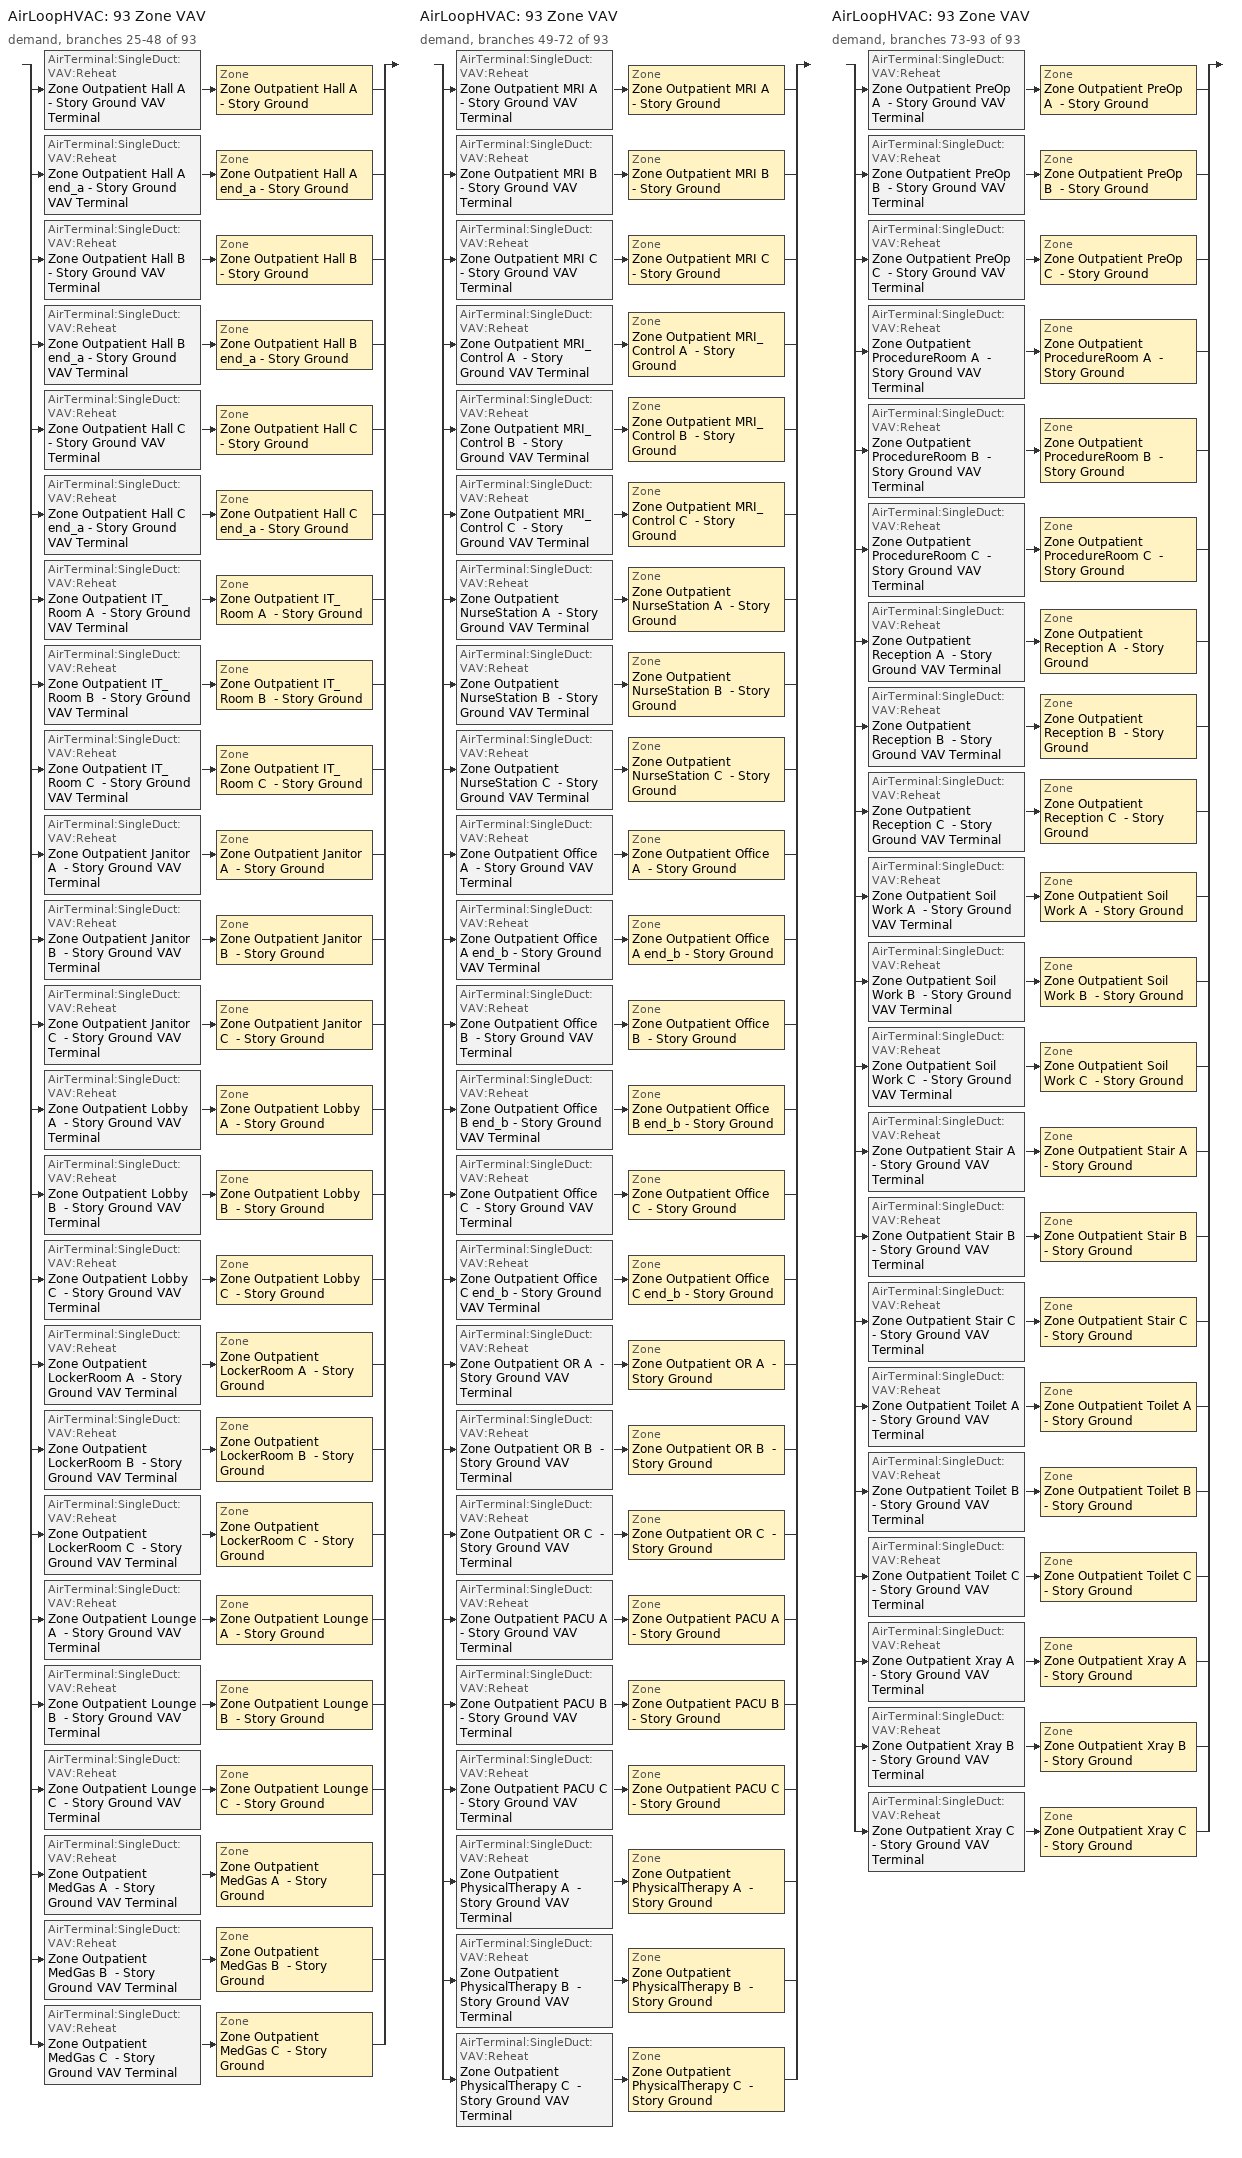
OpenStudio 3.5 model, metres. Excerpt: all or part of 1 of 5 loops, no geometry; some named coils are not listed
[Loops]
AirLoopHVAC '93 Zone VAV'
 demand, branches 25-48 of 93: split
  | AirTerminal:SingleDuct:VAV:Reheat 'Zone Outpatient Hall A  - Story Ground VAV Terminal' > Zone 'Zone Outpatient Hall A  - Story Ground'
  | AirTerminal:SingleDuct:VAV:Reheat 'Zone Outpatient Hall A end_a - Story Ground VAV Terminal' > Zone 'Zone Outpatient Hall A end_a - Story Ground'
  | AirTerminal:SingleDuct:VAV:Reheat 'Zone Outpatient Hall B  - Story Ground VAV Terminal' > Zone 'Zone Outpatient Hall B  - Story Ground'
  | AirTerminal:SingleDuct:VAV:Reheat 'Zone Outpatient Hall B end_a - Story Ground VAV Terminal' > Zone 'Zone Outpatient Hall B end_a - Story Ground'
  | AirTerminal:SingleDuct:VAV:Reheat 'Zone Outpatient Hall C  - Story Ground VAV Terminal' > Zone 'Zone Outpatient Hall C  - Story Ground'
  | AirTerminal:SingleDuct:VAV:Reheat 'Zone Outpatient Hall C end_a - Story Ground VAV Terminal' > Zone 'Zone Outpatient Hall C end_a - Story Ground'
  | AirTerminal:SingleDuct:VAV:Reheat 'Zone Outpatient IT_Room A  - Story Ground VAV Terminal' > Zone 'Zone Outpatient IT_Room A  - Story Ground'
  | AirTerminal:SingleDuct:VAV:Reheat 'Zone Outpatient IT_Room B  - Story Ground VAV Terminal' > Zone 'Zone Outpatient IT_Room B  - Story Ground'
  | AirTerminal:SingleDuct:VAV:Reheat 'Zone Outpatient IT_Room C  - Story Ground VAV Terminal' > Zone 'Zone Outpatient IT_Room C  - Story Ground'
  | AirTerminal:SingleDuct:VAV:Reheat 'Zone Outpatient Janitor A  - Story Ground VAV Terminal' > Zone 'Zone Outpatient Janitor A  - Story Ground'
  | AirTerminal:SingleDuct:VAV:Reheat 'Zone Outpatient Janitor B  - Story Ground VAV Terminal' > Zone 'Zone Outpatient Janitor B  - Story Ground'
  | AirTerminal:SingleDuct:VAV:Reheat 'Zone Outpatient Janitor C  - Story Ground VAV Terminal' > Zone 'Zone Outpatient Janitor C  - Story Ground'
  | AirTerminal:SingleDuct:VAV:Reheat 'Zone Outpatient Lobby A  - Story Ground VAV Terminal' > Zone 'Zone Outpatient Lobby A  - Story Ground'
  | AirTerminal:SingleDuct:VAV:Reheat 'Zone Outpatient Lobby B  - Story Ground VAV Terminal' > Zone 'Zone Outpatient Lobby B  - Story Ground'
  | AirTerminal:SingleDuct:VAV:Reheat 'Zone Outpatient Lobby C  - Story Ground VAV Terminal' > Zone 'Zone Outpatient Lobby C  - Story Ground'
  | AirTerminal:SingleDuct:VAV:Reheat 'Zone Outpatient LockerRoom A  - Story Ground VAV Terminal' > Zone 'Zone Outpatient LockerRoom A  - Story Ground'
  | AirTerminal:SingleDuct:VAV:Reheat 'Zone Outpatient LockerRoom B  - Story Ground VAV Terminal' > Zone 'Zone Outpatient LockerRoom B  - Story Ground'
  | AirTerminal:SingleDuct:VAV:Reheat 'Zone Outpatient LockerRoom C  - Story Ground VAV Terminal' > Zone 'Zone Outpatient LockerRoom C  - Story Ground'
  | AirTerminal:SingleDuct:VAV:Reheat 'Zone Outpatient Lounge A  - Story Ground VAV Terminal' > Zone 'Zone Outpatient Lounge A  - Story Ground'
  | AirTerminal:SingleDuct:VAV:Reheat 'Zone Outpatient Lounge B  - Story Ground VAV Terminal' > Zone 'Zone Outpatient Lounge B  - Story Ground'
  | AirTerminal:SingleDuct:VAV:Reheat 'Zone Outpatient Lounge C  - Story Ground VAV Terminal' > Zone 'Zone Outpatient Lounge C  - Story Ground'
  | AirTerminal:SingleDuct:VAV:Reheat 'Zone Outpatient MedGas A  - Story Ground VAV Terminal' > Zone 'Zone Outpatient MedGas A  - Story Ground'
  | AirTerminal:SingleDuct:VAV:Reheat 'Zone Outpatient MedGas B  - Story Ground VAV Terminal' > Zone 'Zone Outpatient MedGas B  - Story Ground'
  | AirTerminal:SingleDuct:VAV:Reheat 'Zone Outpatient MedGas C  - Story Ground VAV Terminal' > Zone 'Zone Outpatient MedGas C  - Story Ground'
AirLoopHVAC '93 Zone VAV'
 demand, branches 49-72 of 93: split
  | AirTerminal:SingleDuct:VAV:Reheat 'Zone Outpatient MRI A  - Story Ground VAV Terminal' > Zone 'Zone Outpatient MRI A  - Story Ground'
  | AirTerminal:SingleDuct:VAV:Reheat 'Zone Outpatient MRI B  - Story Ground VAV Terminal' > Zone 'Zone Outpatient MRI B  - Story Ground'
  | AirTerminal:SingleDuct:VAV:Reheat 'Zone Outpatient MRI C  - Story Ground VAV Terminal' > Zone 'Zone Outpatient MRI C  - Story Ground'
  | AirTerminal:SingleDuct:VAV:Reheat 'Zone Outpatient MRI_Control A  - Story Ground VAV Terminal' > Zone 'Zone Outpatient MRI_Control A  - Story Ground'
  | AirTerminal:SingleDuct:VAV:Reheat 'Zone Outpatient MRI_Control B  - Story Ground VAV Terminal' > Zone 'Zone Outpatient MRI_Control B  - Story Ground'
  | AirTerminal:SingleDuct:VAV:Reheat 'Zone Outpatient MRI_Control C  - Story Ground VAV Terminal' > Zone 'Zone Outpatient MRI_Control C  - Story Ground'
  | AirTerminal:SingleDuct:VAV:Reheat 'Zone Outpatient NurseStation A  - Story Ground VAV Terminal' > Zone 'Zone Outpatient NurseStation A  - Story Ground'
  | AirTerminal:SingleDuct:VAV:Reheat 'Zone Outpatient NurseStation B  - Story Ground VAV Terminal' > Zone 'Zone Outpatient NurseStation B  - Story Ground'
  | AirTerminal:SingleDuct:VAV:Reheat 'Zone Outpatient NurseStation C  - Story Ground VAV Terminal' > Zone 'Zone Outpatient NurseStation C  - Story Ground'
  | AirTerminal:SingleDuct:VAV:Reheat 'Zone Outpatient Office A  - Story Ground VAV Terminal' > Zone 'Zone Outpatient Office A  - Story Ground'
  | AirTerminal:SingleDuct:VAV:Reheat 'Zone Outpatient Office A end_b - Story Ground VAV Terminal' > Zone 'Zone Outpatient Office A end_b - Story Ground'
  | AirTerminal:SingleDuct:VAV:Reheat 'Zone Outpatient Office B  - Story Ground VAV Terminal' > Zone 'Zone Outpatient Office B  - Story Ground'
  | AirTerminal:SingleDuct:VAV:Reheat 'Zone Outpatient Office B end_b - Story Ground VAV Terminal' > Zone 'Zone Outpatient Office B end_b - Story Ground'
  | AirTerminal:SingleDuct:VAV:Reheat 'Zone Outpatient Office C  - Story Ground VAV Terminal' > Zone 'Zone Outpatient Office C  - Story Ground'
  | AirTerminal:SingleDuct:VAV:Reheat 'Zone Outpatient Office C end_b - Story Ground VAV Terminal' > Zone 'Zone Outpatient Office C end_b - Story Ground'
  | AirTerminal:SingleDuct:VAV:Reheat 'Zone Outpatient OR A  - Story Ground VAV Terminal' > Zone 'Zone Outpatient OR A  - Story Ground'
  | AirTerminal:SingleDuct:VAV:Reheat 'Zone Outpatient OR B  - Story Ground VAV Terminal' > Zone 'Zone Outpatient OR B  - Story Ground'
  | AirTerminal:SingleDuct:VAV:Reheat 'Zone Outpatient OR C  - Story Ground VAV Terminal' > Zone 'Zone Outpatient OR C  - Story Ground'
  | AirTerminal:SingleDuct:VAV:Reheat 'Zone Outpatient PACU A  - Story Ground VAV Terminal' > Zone 'Zone Outpatient PACU A  - Story Ground'
  | AirTerminal:SingleDuct:VAV:Reheat 'Zone Outpatient PACU B  - Story Ground VAV Terminal' > Zone 'Zone Outpatient PACU B  - Story Ground'
  | AirTerminal:SingleDuct:VAV:Reheat 'Zone Outpatient PACU C  - Story Ground VAV Terminal' > Zone 'Zone Outpatient PACU C  - Story Ground'
  | AirTerminal:SingleDuct:VAV:Reheat 'Zone Outpatient PhysicalTherapy A  - Story Ground VAV Terminal' > Zone 'Zone Outpatient PhysicalTherapy A  - Story Ground'
  | AirTerminal:SingleDuct:VAV:Reheat 'Zone Outpatient PhysicalTherapy B  - Story Ground VAV Terminal' > Zone 'Zone Outpatient PhysicalTherapy B  - Story Ground'
  | AirTerminal:SingleDuct:VAV:Reheat 'Zone Outpatient PhysicalTherapy C  - Story Ground VAV Terminal' > Zone 'Zone Outpatient PhysicalTherapy C  - Story Ground'
AirLoopHVAC '93 Zone VAV'
 demand, branches 73-93 of 93: split
  | AirTerminal:SingleDuct:VAV:Reheat 'Zone Outpatient PreOp A  - Story Ground VAV Terminal' > Zone 'Zone Outpatient PreOp A  - Story Ground'
  | AirTerminal:SingleDuct:VAV:Reheat 'Zone Outpatient PreOp B  - Story Ground VAV Terminal' > Zone 'Zone Outpatient PreOp B  - Story Ground'
  | AirTerminal:SingleDuct:VAV:Reheat 'Zone Outpatient PreOp C  - Story Ground VAV Terminal' > Zone 'Zone Outpatient PreOp C  - Story Ground'
  | AirTerminal:SingleDuct:VAV:Reheat 'Zone Outpatient ProcedureRoom A  - Story Ground VAV Terminal' > Zone 'Zone Outpatient ProcedureRoom A  - Story Ground'
  | AirTerminal:SingleDuct:VAV:Reheat 'Zone Outpatient ProcedureRoom B  - Story Ground VAV Terminal' > Zone 'Zone Outpatient ProcedureRoom B  - Story Ground'
  | AirTerminal:SingleDuct:VAV:Reheat 'Zone Outpatient ProcedureRoom C  - Story Ground VAV Terminal' > Zone 'Zone Outpatient ProcedureRoom C  - Story Ground'
  | AirTerminal:SingleDuct:VAV:Reheat 'Zone Outpatient Reception A  - Story Ground VAV Terminal' > Zone 'Zone Outpatient Reception A  - Story Ground'
  | AirTerminal:SingleDuct:VAV:Reheat 'Zone Outpatient Reception B  - Story Ground VAV Terminal' > Zone 'Zone Outpatient Reception B  - Story Ground'
  | AirTerminal:SingleDuct:VAV:Reheat 'Zone Outpatient Reception C  - Story Ground VAV Terminal' > Zone 'Zone Outpatient Reception C  - Story Ground'
  | AirTerminal:SingleDuct:VAV:Reheat 'Zone Outpatient Soil Work A  - Story Ground VAV Terminal' > Zone 'Zone Outpatient Soil Work A  - Story Ground'
  | AirTerminal:SingleDuct:VAV:Reheat 'Zone Outpatient Soil Work B  - Story Ground VAV Terminal' > Zone 'Zone Outpatient Soil Work B  - Story Ground'
  | AirTerminal:SingleDuct:VAV:Reheat 'Zone Outpatient Soil Work C  - Story Ground VAV Terminal' > Zone 'Zone Outpatient Soil Work C  - Story Ground'
  | AirTerminal:SingleDuct:VAV:Reheat 'Zone Outpatient Stair A  - Story Ground VAV Terminal' > Zone 'Zone Outpatient Stair A  - Story Ground'
  | AirTerminal:SingleDuct:VAV:Reheat 'Zone Outpatient Stair B  - Story Ground VAV Terminal' > Zone 'Zone Outpatient Stair B  - Story Ground'
  | AirTerminal:SingleDuct:VAV:Reheat 'Zone Outpatient Stair C  - Story Ground VAV Terminal' > Zone 'Zone Outpatient Stair C  - Story Ground'
  | AirTerminal:SingleDuct:VAV:Reheat 'Zone Outpatient Toilet A  - Story Ground VAV Terminal' > Zone 'Zone Outpatient Toilet A  - Story Ground'
  | AirTerminal:SingleDuct:VAV:Reheat 'Zone Outpatient Toilet B  - Story Ground VAV Terminal' > Zone 'Zone Outpatient Toilet B  - Story Ground'
  | AirTerminal:SingleDuct:VAV:Reheat 'Zone Outpatient Toilet C  - Story Ground VAV Terminal' > Zone 'Zone Outpatient Toilet C  - Story Ground'
  | AirTerminal:SingleDuct:VAV:Reheat 'Zone Outpatient Xray A  - Story Ground VAV Terminal' > Zone 'Zone Outpatient Xray A  - Story Ground'
  | AirTerminal:SingleDuct:VAV:Reheat 'Zone Outpatient Xray B  - Story Ground VAV Terminal' > Zone 'Zone Outpatient Xray B  - Story Ground'
  | AirTerminal:SingleDuct:VAV:Reheat 'Zone Outpatient Xray C  - Story Ground VAV Terminal' > Zone 'Zone Outpatient Xray C  - Story Ground'
[Sizing:Zone] Zone Cooling Design Supply Air Temperature Input Method=SupplyAirTemperature; Zone Cooling Design Supply Air Temperature {C}=12.7778; Zone Cooling Design Supply Air Temperature Difference {deltaC}=11.11; Zone Heating Design Supply Air Temperature Input Method=SupplyAirTemperature; Zone Heating Design Supply Air Temperature {C}=40; Zone Heating Design Supply Air Temperature Difference {deltaC}=11.11; Zone Cooling Design Supply Air Humidity Ratio {kg-H2O/kg-air}=0.0085; Zone Heating Design Supply Air Humidity Ratio {kg-H2O/kg-air}=0.008; Cooling Design Air Flow Method=DesignDayWithLimit; Heating Design Air Flow Method=DesignDay; Account for Dedicated Outdoor Air System=No; Dedicated Outdoor Air System Control Strategy=NeutralSupplyAir; Dedicated Outdoor Air Low Setpoint Temperature for Design {C}=autosize; Dedicated Outdoor Air High Setpoint Temperature for Design {C}=autosize; Zone Load Sizing Method=Sensible Load Only No Latent Load; Zone Latent Cooling Design Supply Air Humidity Ratio Input Method=HumidityRatioDifference; Zone Cooling Design Supply Air Humidity Ratio Difference {kgWater/kgDryAir}=0.005; Zone Latent Heating Design Supply Air Humidity Ratio Input Method=HumidityRatioDifference; Zone Humidification Design Supply Air Humidity Ratio Difference {kgWater/kgDryAir}=0.005
Zone Outpatient Hall A end_a - Story Ground; Zone Outpatient Hall B end_a - Story Ground; Zone Outpatient Hall C end_a - Story Ground; Zone Outpatient Hall A  - Story Ground; Zone Outpatient Hall B  - Story Ground; Zone Outpatient Hall C  - Story Ground; Zone Outpatient MedGas A  - Story Ground; Zone Outpatient MedGas B  - Story Ground; Zone Outpatient MedGas C  - Story Ground; Zone Outpatient IT_Room A  - Story Ground; Zone Outpatient IT_Room B  - Story Ground; Zone Outpatient IT_Room C  - Story Ground; Zone Outpatient MRI_Control A  - Story Ground; Zone Outpatient MRI_Control B  - Story Ground; Zone Outpatient MRI_Control C  - Story Ground; Zone Outpatient ProcedureRoom A  - Story Ground; Zone Outpatient ProcedureRoom B  - Story Ground; Zone Outpatient ProcedureRoom C  - Story Ground; Zone Outpatient Soil Work A  - Story Ground; Zone Outpatient Soil Work B  - Story Ground; Zone Outpatient Soil Work C  - Story Ground; Zone Outpatient MRI A  - Story Ground; Zone Outpatient MRI B  - Story Ground; Zone Outpatient MRI C  - Story Ground; Zone Outpatient PreOp A  - Story Ground; Zone Outpatient PreOp B  - Story Ground; Zone Outpatient PreOp C  - Story Ground; Zone Outpatient Stair A  - Story Ground; Zone Outpatient Stair B  - Story Ground; Zone Outpatient Stair C  - Story Ground; Zone Outpatient Lobby A  - Story Ground; Zone Outpatient Lobby B  - Story Ground; Zone Outpatient Lobby C  - Story Ground; Zone Outpatient NurseStation A  - Story Ground; Zone Outpatient NurseStation B  - Story Ground; Zone Outpatient NurseStation C  - Story Ground; Zone Outpatient LockerRoom A  - Story Ground; Zone Outpatient LockerRoom B  - Story Ground; Zone Outpatient LockerRoom C  - Story Ground; Zone Outpatient Toilet A  - Story Ground; Zone Outpatient Toilet B  - Story Ground; Zone Outpatient Toilet C  - Story Ground; Zone Outpatient Xray A  - Story Ground; Zone Outpatient Xray B  - Story Ground; Zone Outpatient Xray C  - Story Ground; Zone Outpatient PACU A  - Story Ground; Zone Outpatient PACU B  - Story Ground; Zone Outpatient PACU C  - Story Ground; Zone Outpatient Lounge A  - Story Ground; Zone Outpatient Lounge B  - Story Ground; Zone Outpatient Lounge C  - Story Ground; Zone Outpatient OR A  - Story Ground; Zone Outpatient OR B  - Story Ground; Zone Outpatient OR C  - Story Ground; Zone Outpatient Reception A  - Story Ground; Zone Outpatient Reception B  - Story Ground; Zone Outpatient Reception C  - Story Ground; Zone Outpatient PhysicalTherapy A  - Story Ground; Zone Outpatient PhysicalTherapy B  - Story Ground; Zone Outpatient PhysicalTherapy C  - Story Ground; Zone Outpatient Janitor A  - Story Ground; Zone Outpatient Janitor B  - Story Ground; Zone Outpatient Janitor C  - Story Ground; Zone Outpatient Office A  - Story Ground; Zone Outpatient Office B  - Story Ground; Zone Outpatient Office C  - Story Ground; Zone Outpatient Office A end_b - Story Ground; Zone Outpatient Office B end_b - Story Ground; Zone Outpatient Office C end_b - Story Ground
[Zone equipment]
Zone Outpatient Hall A end_a - Story Ground: Zone Outpatient Hall A end_a - Story Ground VAV Terminal
Zone Outpatient Hall B end_a - Story Ground: Zone Outpatient Hall B end_a - Story Ground VAV Terminal
Zone Outpatient Hall C end_a - Story Ground: Zone Outpatient Hall C end_a - Story Ground VAV Terminal
Zone Outpatient Hall A  - Story Ground: Zone Outpatient Hall A  - Story Ground VAV Terminal
Zone Outpatient Hall B  - Story Ground: Zone Outpatient Hall B  - Story Ground VAV Terminal
Zone Outpatient Hall C  - Story Ground: Zone Outpatient Hall C  - Story Ground VAV Terminal
Zone Outpatient MedGas A  - Story Ground: Zone Outpatient MedGas A  - Story Ground VAV Terminal
Zone Outpatient MedGas B  - Story Ground: Zone Outpatient MedGas B  - Story Ground VAV Terminal
Zone Outpatient MedGas C  - Story Ground: Zone Outpatient MedGas C  - Story Ground VAV Terminal
Zone Outpatient IT_Room A  - Story Ground: Zone Outpatient IT_Room A  - Story Ground VAV Terminal
Zone Outpatient IT_Room B  - Story Ground: Zone Outpatient IT_Room B  - Story Ground VAV Terminal
Zone Outpatient IT_Room C  - Story Ground: Zone Outpatient IT_Room C  - Story Ground VAV Terminal
Zone Outpatient MRI_Control A  - Story Ground: Zone Outpatient MRI_Control A  - Story Ground Exhaust Fan, Zone Outpatient MRI_Control A  - Story Ground VAV Terminal
Zone Outpatient MRI_Control B  - Story Ground: Zone Outpatient MRI_Control B  - Story Ground Exhaust Fan, Zone Outpatient MRI_Control B  - Story Ground VAV Terminal
Zone Outpatient MRI_Control C  - Story Ground: Zone Outpatient MRI_Control C  - Story Ground Exhaust Fan, Zone Outpatient MRI_Control C  - Story Ground VAV Terminal
Zone Outpatient ProcedureRoom A  - Story Ground: Zone Outpatient ProcedureRoom A  - Story Ground VAV Terminal
Zone Outpatient ProcedureRoom B  - Story Ground: Zone Outpatient ProcedureRoom B  - Story Ground VAV Terminal
Zone Outpatient ProcedureRoom C  - Story Ground: Zone Outpatient ProcedureRoom C  - Story Ground VAV Terminal
Zone Outpatient Soil Work A  - Story Ground: Zone Outpatient Soil Work A  - Story Ground Exhaust Fan, Zone Outpatient Soil Work A  - Story Ground VAV Terminal
Zone Outpatient Soil Work B  - Story Ground: Zone Outpatient Soil Work B  - Story Ground Exhaust Fan, Zone Outpatient Soil Work B  - Story Ground VAV Terminal
Zone Outpatient Soil Work C  - Story Ground: Zone Outpatient Soil Work C  - Story Ground Exhaust Fan, Zone Outpatient Soil Work C  - Story Ground VAV Terminal
Zone Outpatient MRI A  - Story Ground: Zone Outpatient MRI A  - Story Ground Exhaust Fan, Zone Outpatient MRI A  - Story Ground VAV Terminal
Zone Outpatient MRI B  - Story Ground: Zone Outpatient MRI B  - Story Ground Exhaust Fan, Zone Outpatient MRI B  - Story Ground VAV Terminal
Zone Outpatient MRI C  - Story Ground: Zone Outpatient MRI C  - Story Ground Exhaust Fan, Zone Outpatient MRI C  - Story Ground VAV Terminal
Zone Outpatient PreOp A  - Story Ground: Zone Outpatient PreOp A  - Story Ground VAV Terminal
Zone Outpatient PreOp B  - Story Ground: Zone Outpatient PreOp B  - Story Ground VAV Terminal
Zone Outpatient PreOp C  - Story Ground: Zone Outpatient PreOp C  - Story Ground VAV Terminal
Zone Outpatient Stair A  - Story Ground: Zone Outpatient Stair A  - Story Ground VAV Terminal
Zone Outpatient Stair B  - Story Ground: Zone Outpatient Stair B  - Story Ground VAV Terminal
Zone Outpatient Stair C  - Story Ground: Zone Outpatient Stair C  - Story Ground VAV Terminal
Zone Outpatient Lobby A  - Story Ground: Zone Outpatient Lobby A  - Story Ground VAV Terminal
Zone Outpatient Lobby B  - Story Ground: Zone Outpatient Lobby B  - Story Ground VAV Terminal
Zone Outpatient Lobby C  - Story Ground: Zone Outpatient Lobby C  - Story Ground VAV Terminal
Zone Outpatient NurseStation A  - Story Ground: Zone Outpatient NurseStation A  - Story Ground VAV Terminal
Zone Outpatient NurseStation B  - Story Ground: Zone Outpatient NurseStation B  - Story Ground VAV Terminal
Zone Outpatient NurseStation C  - Story Ground: Zone Outpatient NurseStation C  - Story Ground VAV Terminal
Zone Outpatient LockerRoom A  - Story Ground: Zone Outpatient LockerRoom A  - Story Ground VAV Terminal
Zone Outpatient LockerRoom B  - Story Ground: Zone Outpatient LockerRoom B  - Story Ground VAV Terminal
Zone Outpatient LockerRoom C  - Story Ground: Zone Outpatient LockerRoom C  - Story Ground VAV Terminal
Zone Outpatient Toilet A  - Story Ground: Zone Outpatient Toilet A  - Story Ground Exhaust Fan, Zone Outpatient Toilet A  - Story Ground VAV Terminal
Zone Outpatient Toilet B  - Story Ground: Zone Outpatient Toilet B  - Story Ground Exhaust Fan, Zone Outpatient Toilet B  - Story Ground VAV Terminal
Zone Outpatient Toilet C  - Story Ground: Zone Outpatient Toilet C  - Story Ground Exhaust Fan, Zone Outpatient Toilet C  - Story Ground VAV Terminal
Zone Outpatient Xray A  - Story Ground: Zone Outpatient Xray A  - Story Ground VAV Terminal
Zone Outpatient Xray B  - Story Ground: Zone Outpatient Xray B  - Story Ground VAV Terminal
Zone Outpatient Xray C  - Story Ground: Zone Outpatient Xray C  - Story Ground VAV Terminal
Zone Outpatient PACU A  - Story Ground: Zone Outpatient PACU A  - Story Ground VAV Terminal
Zone Outpatient PACU B  - Story Ground: Zone Outpatient PACU B  - Story Ground VAV Terminal
Zone Outpatient PACU C  - Story Ground: Zone Outpatient PACU C  - Story Ground VAV Terminal
Zone Outpatient Lounge A  - Story Ground: Zone Outpatient Lounge A  - Story Ground VAV Terminal
Zone Outpatient Lounge B  - Story Ground: Zone Outpatient Lounge B  - Story Ground VAV Terminal
Zone Outpatient Lounge C  - Story Ground: Zone Outpatient Lounge C  - Story Ground VAV Terminal
Zone Outpatient OR A  - Story Ground: Zone Outpatient OR A  - Story Ground VAV Terminal
Zone Outpatient OR B  - Story Ground: Zone Outpatient OR B  - Story Ground VAV Terminal
Zone Outpatient OR C  - Story Ground: Zone Outpatient OR C  - Story Ground VAV Terminal
Zone Outpatient Reception A  - Story Ground: Zone Outpatient Reception A  - Story Ground VAV Terminal
Zone Outpatient Reception B  - Story Ground: Zone Outpatient Reception B  - Story Ground VAV Terminal
Zone Outpatient Reception C  - Story Ground: Zone Outpatient Reception C  - Story Ground VAV Terminal
Zone Outpatient PhysicalTherapy A  - Story Ground: Zone Outpatient PhysicalTherapy A  - Story Ground VAV Terminal
Zone Outpatient PhysicalTherapy B  - Story Ground: Zone Outpatient PhysicalTherapy B  - Story Ground VAV Terminal
Zone Outpatient PhysicalTherapy C  - Story Ground: Zone Outpatient PhysicalTherapy C  - Story Ground VAV Terminal
Zone Outpatient Janitor A  - Story Ground: Zone Outpatient Janitor A  - Story Ground VAV Terminal
Zone Outpatient Janitor B  - Story Ground: Zone Outpatient Janitor B  - Story Ground VAV Terminal
Zone Outpatient Janitor C  - Story Ground: Zone Outpatient Janitor C  - Story Ground VAV Terminal
Zone Outpatient Office A  - Story Ground: Zone Outpatient Office A  - Story Ground VAV Terminal
Zone Outpatient Office B  - Story Ground: Zone Outpatient Office B  - Story Ground VAV Terminal
Zone Outpatient Office C  - Story Ground: Zone Outpatient Office C  - Story Ground VAV Terminal
Zone Outpatient Office A end_b - Story Ground: Zone Outpatient Office A end_b - Story Ground VAV Terminal
Zone Outpatient Office B end_b - Story Ground: Zone Outpatient Office B end_b - Story Ground VAV Terminal
Zone Outpatient Office C end_b - Story Ground: Zone Outpatient Office C end_b - Story Ground VAV Terminal
[Fan:ZoneExhaust] Availability Schedule=OutPatientHealthCare Hours_of_operation; Fan Total Efficiency=0.0660786; Pressure Rise {Pa}=124.544; Flow Fraction Schedule=OutPatientHealthCare Hours_of_operation; System Availability Manager Coupling Mode=Decoupled
Name | Maximum Flow Rate {m3/s}
Zone Outpatient MRI A  - Story Ground Exhaust Fan; Zone Outpatient MRI C  - Story Ground Exhaust Fan | 0.0160049
Zone Outpatient MRI B  - Story Ground Exhaust Fan | 0.174612
Zone Outpatient MRI_Control A  - Story Ground Exhaust Fan; Zone Outpatient MRI_Control C  - Story Ground Exhaust Fan | 0.00613271
Zone Outpatient MRI_Control B  - Story Ground Exhaust Fan | 0.0669075
Zone Outpatient Soil Work A  - Story Ground Exhaust Fan; Zone Outpatient Soil Work C  - Story Ground Exhaust Fan | 0.0219381
Zone Outpatient Soil Work B  - Story Ground Exhaust Fan | 0.239344
Zone Outpatient Toilet A  - Story Ground Exhaust Fan; Zone Outpatient Toilet C  - Story Ground Exhaust Fan | 0.0481143
Zone Outpatient Toilet B  - Story Ground Exhaust Fan | 0.524925
[AirTerminal:SingleDuct:VAV:Reheat] Availability Schedule=Always On Discrete; Maximum Air Flow Rate {m3/s}=AutoSize; Zone Minimum Air Flow Input Method=Constant; Fixed Minimum Air Flow Rate {m3/s}=0; Maximum Hot Water or Steam Flow Rate {m3/s}=AutoSize; Minimum Hot Water or Steam Flow Rate {m3/s}=0; Convergence Tolerance=0.001; Damper Heating Action=Normal; Maximum Flow per Zone Floor Area During Reheat {m3/s-m2}=AutoSize; Maximum Flow Fraction During Reheat=0.6; Maximum Reheat Air Temperature {C}=40; Control For Outdoor Air=No
Name | Constant Minimum Air Flow Fraction | Reheat Coil
Zone Outpatient Hall A  - Story Ground VAV Terminal | 0.4 | Zone Outpatient Hall A  - Story Ground Reheat Coil
Zone Outpatient Hall A end_a - Story Ground VAV Terminal | 0.4 | Zone Outpatient Hall A end_a - Story Ground Reheat Coil
Zone Outpatient Hall B  - Story Ground VAV Terminal | 0.4 | Zone Outpatient Hall B  - Story Ground Reheat Coil
Zone Outpatient Hall B end_a - Story Ground VAV Terminal | 0.4 | Zone Outpatient Hall B end_a - Story Ground Reheat Coil
Zone Outpatient Hall C  - Story Ground VAV Terminal | 0.4 | Zone Outpatient Hall C  - Story Ground Reheat Coil
Zone Outpatient Hall C end_a - Story Ground VAV Terminal | 0.4 | Zone Outpatient Hall C end_a - Story Ground Reheat Coil
Zone Outpatient IT_Room A  - Story Ground VAV Terminal | 0.4 | Zone Outpatient IT_Room A  - Story Ground Reheat Coil
Zone Outpatient IT_Room B  - Story Ground VAV Terminal | 0.4 | Zone Outpatient IT_Room B  - Story Ground Reheat Coil
Zone Outpatient IT_Room C  - Story Ground VAV Terminal | 0.4 | Zone Outpatient IT_Room C  - Story Ground Reheat Coil
Zone Outpatient Janitor A  - Story Ground VAV Terminal | 0.4 | Zone Outpatient Janitor A  - Story Ground Reheat Coil
Zone Outpatient Janitor B  - Story Ground VAV Terminal | 0.4 | Zone Outpatient Janitor B  - Story Ground Reheat Coil
Zone Outpatient Janitor C  - Story Ground VAV Terminal | 0.4 | Zone Outpatient Janitor C  - Story Ground Reheat Coil
Zone Outpatient Lobby A  - Story Ground VAV Terminal | 0.4 | Zone Outpatient Lobby A  - Story Ground Reheat Coil
Zone Outpatient Lobby B  - Story Ground VAV Terminal | 0.4 | Zone Outpatient Lobby B  - Story Ground Reheat Coil
Zone Outpatient Lobby C  - Story Ground VAV Terminal | 0.4 | Zone Outpatient Lobby C  - Story Ground Reheat Coil
Zone Outpatient LockerRoom A  - Story Ground VAV Terminal | 0.4 | Zone Outpatient LockerRoom A  - Story Ground Reheat Coil
Zone Outpatient LockerRoom B  - Story Ground VAV Terminal | 0.4 | Zone Outpatient LockerRoom B  - Story Ground Reheat Coil
Zone Outpatient LockerRoom C  - Story Ground VAV Terminal | 0.4 | Zone Outpatient LockerRoom C  - Story Ground Reheat Coil
Zone Outpatient Lounge A  - Story Ground VAV Terminal | 0.4 | Zone Outpatient Lounge A  - Story Ground Reheat Coil
Zone Outpatient Lounge B  - Story Ground VAV Terminal | 0.4 | Zone Outpatient Lounge B  - Story Ground Reheat Coil
Zone Outpatient Lounge C  - Story Ground VAV Terminal | 0.4 | Zone Outpatient Lounge C  - Story Ground Reheat Coil
Zone Outpatient MedGas A  - Story Ground VAV Terminal | 0.4 | Zone Outpatient MedGas A  - Story Ground Reheat Coil
Zone Outpatient MedGas B  - Story Ground VAV Terminal | 0.4 | Zone Outpatient MedGas B  - Story Ground Reheat Coil
Zone Outpatient MedGas C  - Story Ground VAV Terminal | 0.4 | Zone Outpatient MedGas C  - Story Ground Reheat Coil
Zone Outpatient MRI A  - Story Ground VAV Terminal | 0.4 | Zone Outpatient MRI A  - Story Ground Reheat Coil
Zone Outpatient MRI B  - Story Ground VAV Terminal | 0.4 | Zone Outpatient MRI B  - Story Ground Reheat Coil
Zone Outpatient MRI C  - Story Ground VAV Terminal | 0.4 | Zone Outpatient MRI C  - Story Ground Reheat Coil
Zone Outpatient MRI_Control A  - Story Ground VAV Terminal | 0.4 | Zone Outpatient MRI_Control A  - Story Ground Reheat Coil
Zone Outpatient MRI_Control B  - Story Ground VAV Terminal | 0.4 | Zone Outpatient MRI_Control B  - Story Ground Reheat Coil
Zone Outpatient MRI_Control C  - Story Ground VAV Terminal | 0.4 | Zone Outpatient MRI_Control C  - Story Ground Reheat Coil
Zone Outpatient NurseStation A  - Story Ground VAV Terminal | 0.4 | Zone Outpatient NurseStation A  - Story Ground Reheat Coil
Zone Outpatient NurseStation B  - Story Ground VAV Terminal | 0.4 | Zone Outpatient NurseStation B  - Story Ground Reheat Coil
Zone Outpatient NurseStation C  - Story Ground VAV Terminal | 0.4 | Zone Outpatient NurseStation C  - Story Ground Reheat Coil
Zone Outpatient Office A  - Story Ground VAV Terminal | 0.4 | Zone Outpatient Office A  - Story Ground Reheat Coil
Zone Outpatient Office A end_b - Story Ground VAV Terminal | 0.4 | Zone Outpatient Office A end_b - Story Ground Reheat Coil
Zone Outpatient Office B  - Story Ground VAV Terminal | 0.4 | Zone Outpatient Office B  - Story Ground Reheat Coil
Zone Outpatient Office B end_b - Story Ground VAV Terminal | 0.4 | Zone Outpatient Office B end_b - Story Ground Reheat Coil
Zone Outpatient Office C  - Story Ground VAV Terminal | 0.4 | Zone Outpatient Office C  - Story Ground Reheat Coil
Zone Outpatient Office C end_b - Story Ground VAV Terminal | 0.4 | Zone Outpatient Office C end_b - Story Ground Reheat Coil
Zone Outpatient OR A  - Story Ground VAV Terminal | 0.4 | Zone Outpatient OR A  - Story Ground Reheat Coil
Zone Outpatient OR B  - Story Ground VAV Terminal | 0.4 | Zone Outpatient OR B  - Story Ground Reheat Coil
Zone Outpatient OR C  - Story Ground VAV Terminal | 0.4 | Zone Outpatient OR C  - Story Ground Reheat Coil
Zone Outpatient PACU A  - Story Ground VAV Terminal | 0.4 | Zone Outpatient PACU A  - Story Ground Reheat Coil
Zone Outpatient PACU B  - Story Ground VAV Terminal | 0.4 | Zone Outpatient PACU B  - Story Ground Reheat Coil
Zone Outpatient PACU C  - Story Ground VAV Terminal | 0.4 | Zone Outpatient PACU C  - Story Ground Reheat Coil
Zone Outpatient PhysicalTherapy A  - Story Ground VAV Terminal | 0.4 | Zone Outpatient PhysicalTherapy A  - Story Ground Reheat Coil
Zone Outpatient PhysicalTherapy B  - Story Ground VAV Terminal | 0.4 | Zone Outpatient PhysicalTherapy B  - Story Ground Reheat Coil
Zone Outpatient PhysicalTherapy C  - Story Ground VAV Terminal | 0.36279 | Zone Outpatient PhysicalTherapy C  - Story Ground Reheat Coil
Zone Outpatient PreOp A  - Story Ground VAV Terminal | 0.4 | Zone Outpatient PreOp A  - Story Ground Reheat Coil
Zone Outpatient PreOp B  - Story Ground VAV Terminal | 0.4 | Zone Outpatient PreOp B  - Story Ground Reheat Coil
Zone Outpatient PreOp C  - Story Ground VAV Terminal | 0.4 | Zone Outpatient PreOp C  - Story Ground Reheat Coil
Zone Outpatient ProcedureRoom A  - Story Ground VAV Terminal | 0.4 | Zone Outpatient ProcedureRoom A  - Story Ground Reheat Coil
Zone Outpatient ProcedureRoom B  - Story Ground VAV Terminal | 0.4 | Zone Outpatient ProcedureRoom B  - Story Ground Reheat Coil
Zone Outpatient ProcedureRoom C  - Story Ground VAV Terminal | 0.4 | Zone Outpatient ProcedureRoom C  - Story Ground Reheat Coil
Zone Outpatient Reception A  - Story Ground VAV Terminal | 0.4 | Zone Outpatient Reception A  - Story Ground Reheat Coil
Zone Outpatient Reception B  - Story Ground VAV Terminal | 0.4 | Zone Outpatient Reception B  - Story Ground Reheat Coil
Zone Outpatient Reception C  - Story Ground VAV Terminal | 0.4 | Zone Outpatient Reception C  - Story Ground Reheat Coil
Zone Outpatient Soil Work A  - Story Ground VAV Terminal | 0.4 | Zone Outpatient Soil Work A  - Story Ground Reheat Coil
Zone Outpatient Soil Work B  - Story Ground VAV Terminal | 0.4 | Zone Outpatient Soil Work B  - Story Ground Reheat Coil
Zone Outpatient Soil Work C  - Story Ground VAV Terminal | 0.4 | Zone Outpatient Soil Work C  - Story Ground Reheat Coil
Zone Outpatient Stair A  - Story Ground VAV Terminal | 0.4 | Zone Outpatient Stair A  - Story Ground Reheat Coil
Zone Outpatient Stair B  - Story Ground VAV Terminal | 0.4 | Zone Outpatient Stair B  - Story Ground Reheat Coil
Zone Outpatient Stair C  - Story Ground VAV Terminal | 0.4 | Zone Outpatient Stair C  - Story Ground Reheat Coil
Zone Outpatient Toilet A  - Story Ground VAV Terminal | 0.4 | Zone Outpatient Toilet A  - Story Ground Reheat Coil
Zone Outpatient Toilet B  - Story Ground VAV Terminal | 0.4 | Zone Outpatient Toilet B  - Story Ground Reheat Coil
Zone Outpatient Toilet C  - Story Ground VAV Terminal | 0.4 | Zone Outpatient Toilet C  - Story Ground Reheat Coil
Zone Outpatient Xray A  - Story Ground VAV Terminal | 0.4 | Zone Outpatient Xray A  - Story Ground Reheat Coil
Zone Outpatient Xray B  - Story Ground VAV Terminal | 0.4 | Zone Outpatient Xray B  - Story Ground Reheat Coil
Zone Outpatient Xray C  - Story Ground VAV Terminal | 0.4 | Zone Outpatient Xray C  - Story Ground Reheat Coil
[Schedule:Ruleset]
OutPatientHealthCare Hours_of_operation: Default Day Schedule=OutPatientHealthCare Hours_of_operation Default; Summer Design Day Schedule=OutPatientHealthCare Hours_of_operation Summer Design Day; Winter Design Day Schedule=OutPatientHealthCare Hours_of_operation Winter Design Day
[Schedule:Day]
OutPatientHealthCare Hours_of_operation Default; autogen OutPatientHealthCare Hours_of_operation 0_day_sch; autogen OutPatientHealthCare Hours_of_operation 1_day_sch: Yes, 24, 0, 1
OutPatientHealthCare Hours_of_operation Winter Design Day; OutPatientHealthCare Hours_of_operation Summer Design Day: 24, 0, 1
[Schedule:Rule] Schedule Ruleset=OutPatientHealthCare Hours_of_operation; Apply Sunday=Yes; Apply Monday=Yes; Apply Tuesday=Yes; Apply Wednesday=Yes; Apply Thursday=Yes; Apply Friday=Yes; Apply Saturday=Yes; Date Specification Type=SpecificDates; Specific Month 1=1; Specific Month 2=1; Specific Month 3=1; Specific Month 4=1; Specific Month 5=1; Specific Month 6=2; Specific Month 7=2; Specific Month 8=2; Specific Month 9=2; Specific Month 10=3; Specific Month 11=3; Specific Month 12=3; Specific Month 13=3; Specific Month 14=4; Specific Month 15=4; Specific Month 16=4; Specific Month 17=4; Specific Month 19=5; Specific Month 20=5; Specific Month 21=5; Specific Month 22=5; Specific Month 23=6; Specific Month 24=6; Specific Month 25=6; Specific Month 26=6; Specific Month 27=7; Specific Month 28=7; Specific Month 29=7; Specific Month 30=7; Specific Month 31=7; Specific Month 32=8; Specific Month 33=8; Specific Month 34=8; Specific Month 35=8; Specific Month 36=9; Specific Month 37=9; Specific Month 38=9; Specific Month 39=9; Specific Month 40=10; Specific Month 41=10; Specific Month 42=10; Specific Month 43=10; Specific Month 44=10; Specific Month 45=11; Specific Month 46=11; Specific Month 47=11; Specific Month 48=11; Specific Month 49=12; Specific Month 50=12; Specific Month 51=12; Specific Month 52=12
Name | Rule Order | Day Schedule | Specific Day 1 | Specific Day 2 | Specific Day 3 | Specific Day 4 | Specific Day 5 | Specific Day 6 | Specific Day 7 | Specific Day 8 | Specific Day 9 | Specific Day 10 | Specific Day 11 | Specific Day 12 | Specific Day 13 | Specific Day 14 | Specific Day 15 | Specific Day 16 | Specific Day 17 | Specific Month 18 | Specific Day 18 | Specific Day 19 | Specific Day 20 | Specific Day 21 | Specific Day 22 | Specific Day 23 | Specific Day 24 | Specific Day 25 | Specific Day 26 | Specific Day 27 | Specific Day 28 | Specific Day 29 | Specific Day 30 | Specific Day 31 | Specific Day 32 | Specific Day 33 | Specific Day 34 | Specific Day 35 | Specific Day 36 | Specific Day 37 | Specific Day 38 | Specific Day 39 | Specific Day 40 | Specific Day 41 | Specific Day 42 | Specific Day 43 | Specific Day 44 | Specific Day 45 | Specific Day 46 | Specific Day 47 | Specific Day 48 | Specific Day 49 | Specific Day 50 | Specific Day 51 | Specific Day 52
autogen OutPatientHealthCare Hours_of_operation 0 | 0 | autogen OutPatientHealthCare Hours_of_operation 0_day_sch | 2 | 9 | 16 | 23 | 30 | 6 | 13 | 20 | 27 | 5 | 12 | 19 | 26 | 2 | 9 | 16 | 23 | 4 | 30 | 7 | 14 | 21 | 28 | 4 | 11 | 18 | 25 | 2 | 9 | 16 | 23 | 30 | 6 | 13 | 20 | 27 | 3 | 10 | 17 | 24 | 1 | 8 | 15 | 22 | 29 | 5 | 12 | 19 | 26 | 3 | 10 | 17 | 24
autogen OutPatientHealthCare Hours_of_operation 1 | 1 | autogen OutPatientHealthCare Hours_of_operation 1_day_sch | 3 | 10 | 17 | 24 | 31 | 7 | 14 | 21 | 28 | 6 | 13 | 20 | 27 | 3 | 10 | 17 | 24 | 5 | 1 | 8 | 15 | 22 | 29 | 5 | 12 | 19 | 26 | 3 | 10 | 17 | 24 | 31 | 7 | 14 | 21 | 28 | 4 | 11 | 18 | 25 | 2 | 9 | 16 | 23 | 30 | 6 | 13 | 20 | 27 | 4 | 11 | 18 | 25
[Schedule:Constant]
Always On Discrete: Value=1
